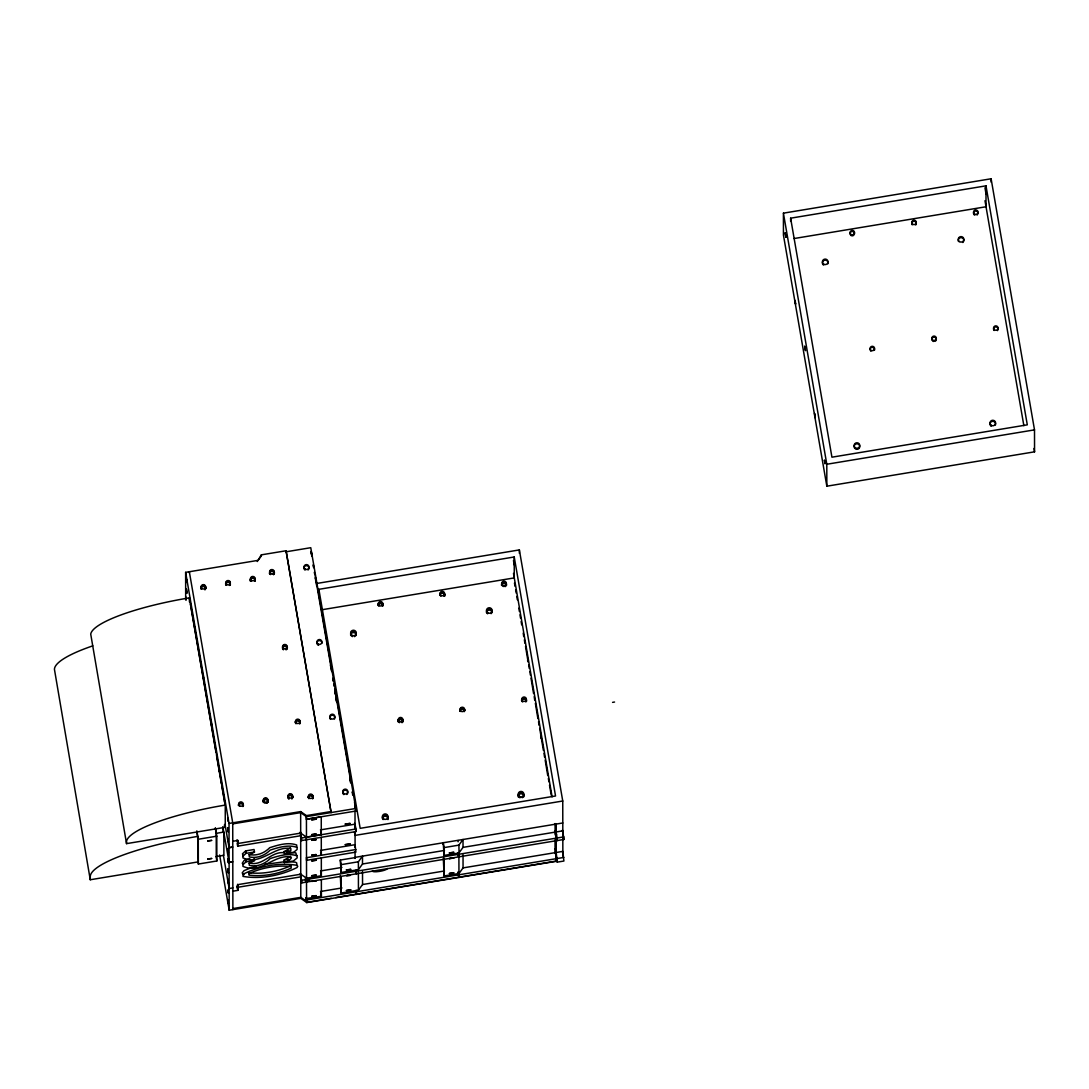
<?xml version="1.0" encoding="UTF-8"?>
<svg xmlns="http://www.w3.org/2000/svg" width="1089" height="1089" viewBox="0 0 1089 1089"><rect width="100%" height="100%" fill="white"/><g stroke="black" fill="none" stroke-linecap="round" stroke-linejoin="round"><path stroke-width="1.5" d="M296.712 847.024L296.698 844.996C288.109 841.906 278.117 844.982 269.745 847.691C264.409 853.15 256.568 856.267 248.891 854.484M296.725 855.491L295.772 852.85L289.892 852.197M311.998 556.302L311.195 551.361L311.89 555.907M296.725 865.034L296.739 862.924L295.418 862.189L287.346 861.576M242.139 872.997L244.018 870.656L251.899 867.443M291.103 864.884L290.763 865.673C278.049 871.608 262.449 874.453 248.537 872.684M257.263 561.529L261.36 554.846L286.053 550.762L331.124 812.557L286.053 550.762M258.079 560.399L261.156 556.166M358.404 869.648L358.39 861.78L362.487 856.131L362.501 863.999L358.404 869.648L341.116 872.466L340.299 860.051L355.368 857.56M340.326 875.42L341.143 892.994L358.431 890.189L362.542 884.54L362.514 871.486M555.635 824.155L556.697 840.654L459.136 856.812L458.905 845.132L463.016 839.483L463.029 847.365L458.918 853.014L444.108 855.409L443.305 844.234M458.129 872.33L459.177 877.394L458.959 873.541L463.056 867.892L463.043 854.838M443.89 596.119L444.189 595.765A2.26 2.205 -0.1 0 0 442.842 592.443A2.26 2.205 -0.1 0 0 440.038 594.717L440.106 595.179M505.854 585.637L505.636 585.909A2.26 2.205 -0.1 0 1 504.86 586.413M402.399 721.953L402.181 722.225A2.26 2.205 -0.1 0 1 401.814 722.524M525.66 701.779L525.96 701.425A2.26 2.205 -0.1 0 0 524.612 698.103A2.26 2.205 -0.1 0 0 521.808 700.377L521.89 700.84M915.645 224.974L915.944 224.62A2.26 2.205 -0.1 0 0 914.597 221.298A2.26 2.205 -0.1 0 0 911.792 223.572L911.833 223.803M997.429 330.634L997.715 330.28A2.26 2.205 -0.1 0 0 996.367 326.959A2.26 2.205 -0.1 0 0 993.563 329.232L993.604 329.463M290.491 847.923L284.093 851.625L288.49 850.904M290.504 856.39L284.106 860.106M284.093 851.53L284.515 854.048L293.309 852.592L297.12 849.447L297.106 847.405C288.517 844.329 278.539 847.392 270.167 850.114C264.818 855.559 256.99 858.69 249.313 856.907L249.163 855.124L254.472 852.047L254.064 849.515L245.651 850.904L242.466 853.817L243.337 856.063M254.472 852.047L246.073 853.327L242.888 856.24L242.942 857.901C261.115 865.891 273.761 845.772 290.749 848.426L290.913 850.332L284.515 854.048M249.871 858.677L244.222 860.351L242.262 863.223L243.351 864.53M254.499 860.514L246.087 861.794L242.901 864.707L242.956 866.368C261.129 874.358 273.775 854.239 290.763 856.893L291.362 857.86C287.986 863.523 275.885 863.291 293.322 861.059L297.147 857.914L297.12 855.872C288.531 852.796 278.553 855.859 270.181 858.581C264.845 864.026 257.004 867.157 249.327 865.374L249.177 863.591L254.499 860.514L254.077 858.091M253.193 867.048L256.351 866.245M348.521 874.957C341.837 876.781 354.388 875.311 349.106 874.875M264.995 864.394L284.447 861.726M783.413 213.158L991.113 178.773L1034.509 429.869L1034.55 451.826L826.837 486.198L783.44 235.101L783.413 213.158L826.796 464.254L826.837 486.198M790.628 218.181L985.994 185.838L1027.295 424.846L831.928 457.189L790.628 218.181L790.628 221.394M794.004 238.545L986.021 206.76L985.994 185.838M286.067 551.796L310.76 547.699L355.817 808.474L355.831 811.046L306.431 819.227L306.132 816.451M826.796 464.254L1034.509 429.869M185.675 599.889L185.634 572.351L257.263 560.495M316.681 583.473L519.358 549.918L562.754 801.014L562.809 830.839L563.857 839.469L557.187 840.572L556.67 837.55M318.873 589.326L514.226 556.983L555.54 795.991L360.173 828.334L318.873 589.326L318.873 594.145M322.249 609.69L514.267 577.905L514.226 556.983M440.528 593.464L443.836 592.92M612.576 702.364L614.55 702.037M331.274 898.302L306.581 902.386L300.795 898.371L229.18 910.227L229.03 823.447L300.646 811.591L306.431 815.607L331.124 811.523M232.733 823.869L300.646 812.625L306.431 816.641L355.817 808.474M126.542 843.635L224.783 827.381L225.273 825.748L225.246 805.084L189.432 597.847A100.202 20.378 -9.8 0 0 90.727 634.138L126.542 843.635L126.542 841.375A100.202 20.378 -9.8 0 1 225.246 805.084M215.908 833.371L223.844 832.064L223.885 855.301L215.949 856.621M306.431 819.282L321.255 816.832L321.282 834.678L306.458 837.128L300.687 833.112L237.96 843.499L237.456 840.599M216.806 836.175L216.847 860.977L198.334 864.04L198.28 839.251L216.806 836.175L215.363 827.803M232.76 841.307L237.947 840.395L237.96 843.499M320.452 829.886L355.028 824.169L355 811.114M229.071 847.678L232.774 847.065L229.071 847.732L225.015 824.291M237.184 843.145L237.715 846.167L300.687 835.739L300.755 874.222L301.803 882.852L306.499 882.076L305.723 877.543M301.53 840.572L301.517 837.999L306.213 837.223L306.227 839.796L301.53 840.572L300.169 832.717M306.458 837.182L355.858 829.001L355.028 824.169M355.858 829.001L355.858 831.588L306.227 839.796M562.754 801.014L355.041 835.399L354.469 832.05M92.796 645.845A108.968 22.161 -9.8 0 0 54.45 669.408L90.264 879.749L198.089 861.903M229.098 862.393L232.801 861.78L229.098 862.447L222.796 826.66M320.479 850.427L355.055 844.696L355.899 852.115L306.499 860.337L306.499 857.656M285.577 859.861L288.503 859.371M306.499 857.71L355.899 849.529M355.082 857.356L562.795 822.971M341.116 872.466L341.102 864.639L358.39 861.78M444.108 855.409L444.094 847.596L458.905 845.132M320.52 870.955L341.919 867.416M362.501 863.999L444.462 850.441M463.029 847.365L555.649 832.037M557.187 840.572L556.139 831.955L562.809 830.839M237.157 886.759L238.042 890.339L232.855 891.197M232.842 887.875L229.139 888.529L223.354 855.001M238.042 890.339L238.028 887.249L300.768 876.863L300.795 898.371M237.007 885.806L237.783 890.326L237.783 884.649L300.755 874.222L306.54 878.183L321.35 875.733L321.323 857.887M301.803 880.266L306.499 879.49L306.24 878.033M458.36 853.83L458.891 856.852L356.389 873.814L356.389 871.227L458.891 854.266L458.959 873.541M459.136 854.225L556.683 838.067M557.187 837.986L563.857 836.883M306.54 880.878L309.834 880.334M306.744 882.036L356.144 873.854L356.144 871.268L306.744 879.449L306.744 882.036L306.227 879.014M320.547 891.483L341.96 887.943M362.542 884.54L444.489 870.969M463.056 867.892L555.676 852.564L555.662 839.51M562.85 851.38L563.898 861.031L557.228 862.134L556.18 852.483L562.85 851.38L562.822 838.326M232.883 908.58L300.795 897.336L306.581 901.352L306.581 902.386M305.723 897.867L306.281 901.148L306.281 898.52L321.391 896.261L321.364 880.048M443.318 858.377L444.135 875.951L458.959 873.501M459.163 874.753L556.724 858.608L556.724 861.236L356.43 894.396L356.416 891.768L458.918 874.794L458.918 877.435L457.856 872.194M557.214 858.527L563.884 857.424M335.657 897.567L458.714 877.203L458.714 876.223M458.959 877.162L556.52 861.018L556.52 860.024M306.785 902.563L356.185 894.382L356.171 891.809L306.785 899.977L306.785 902.563L305.995 898.03M284.079 852.646C270.44 851.339 262.735 866.898 248.905 862.951M242.602 873.991L243.963 874.712M804.757 346.248L805.492 350.672L804.744 346.356M527.634 660.165L527.906 661.472M562.482 830.022L563.176 834.365L562.482 830.485M314.299 572.283L314.925 575.087M333.71 684.123L334.214 686.383M330.403 665.148L331.791 671.614L315.511 577.783L316.722 586.113M350.045 778.744L350.74 781.997M349.95 779.697L350.644 782.923M300.428 832.581L301.068 836.624L300.333 832.472M540.675 735.429L540.961 736.994M556.329 834.732L555.785 831.016L556.465 834.895M555.853 834.977L555.24 830.853L555.948 834.664M300.578 874.031L301.136 877.693L300.441 873.868M540.961 737.906L540.811 737.062M1033.965 448.477L1034.55 451.826M984.96 187.798L986.008 193.842M984.987 200.716L1023.864 425.704M973.62 213.798L973.539 213.349A2.26 2.205 -0.1 0 1 976.112 211.035A2.26 2.205 -0.1 0 1 977.895 213.975M870.152 350.127L870.07 349.678A2.26 2.205 -0.1 0 1 872.657 347.35A2.26 2.205 -0.1 0 1 874.44 350.304M824.768 461.695C823.556 455.597 825.911 468.256 824.686 462.172M795.378 302.007C794.153 295.922 796.522 308.582 795.297 302.483M562.809 833.425L563.857 839.469M513.464 560.454L514.239 564.987M513.491 573.372L552.109 796.862M514.471 583.023L515.043 586.372M515.628 589.721L516.2 593.069M516.785 596.418L517.357 599.753M518.813 608.125L519.385 611.474M519.97 614.822L520.542 618.171M521.127 621.52L521.699 624.868M523.224 633.077L523.727 636.589M524.381 639.76L524.884 643.286M525.538 646.444L528.07 661.69M528.723 664.835L529.227 668.387M529.867 671.518L530.384 675.085M531.024 678.202L533.556 693.502M534.209 696.592L534.713 700.2M535.366 703.276L537.898 718.617M538.538 721.653L539.055 725.301M539.695 728.35L543.397 750.416M544.024 753.411L544.554 757.114M545.181 760.108L547.74 775.531M548.352 778.485L548.938 781.834M549.509 785.169L551.252 795.201M556.166 837.632L556.697 840.654M555.676 852.564L557.228 862.134M554.737 848.753L555.608 853.776M555.962 857.792L556.724 861.236M460.103 710.831L460.143 711.063A2.26 2.205 -0.1 0 0 460.307 711.485M458.401 852.592L459.136 856.812M443.223 842.573L444.094 847.596M378.291 603.905L378.359 604.368A2.26 2.205 -0.1 0 0 381.79 605.607L382.144 605.307A2.26 2.205 -0.1 0 0 381.327 601.7A2.26 2.205 -0.1 0 0 378.291 603.905A2.505 2.45 -0.1 0 0 378.074 605.212M398.397 721.272L398.315 720.823A2.26 2.205 -0.1 0 1 400.888 718.495A2.26 2.205 -0.1 0 1 402.671 721.449M311.046 551.905L311.604 555.118M354.987 806.214L355.831 811.046M355.028 826.755L355.858 831.588M356.171 870.029L356.389 871.227M356.185 872.602L356.389 873.814M356.171 890.258L356.416 891.768M356.212 893.184L356.43 894.396M340.299 860.051L341.102 864.639M320.751 831.615L321.282 834.678M320.792 852.143L321.323 855.205L321.282 837.359M320.819 872.67L321.35 875.733M320.602 891.673L321.391 896.261M300.455 831.778L301.517 837.999M300.237 873.786L301.803 882.852M284.106 859.997L284.528 862.515M245.651 850.904L246.073 853.327M245.665 859.371L246.087 861.794M185.634 572.351L229.03 823.447M189.432 598.623L190.058 602.258M190.344 603.919L215.976 752.24M216.548 755.575L221.448 783.903M222.02 787.238L224.62 802.239L224.62 801.463M237.525 884.35L238.028 887.249M185.675 596.581L186.246 599.985M224.375 824.958L224.783 827.381M215.363 828.498L215.935 831.846M219.624 854.988L229.18 910.227M216.275 857.615L216.847 860.977M196.837 830.866L198.28 839.251M197.041 832.786L197.667 837.169M198.334 864.04L197.667 836.406L193.91 837.033A108.968 22.161 -9.8 0 0 90.264 876.645L90.264 879.749M556.275 854.402L555.812 852.061L556.084 854.171M555.785 854.497L555.281 851.897L555.581 854.239M353.013 794.262L352.496 791.662L352.904 794.657M333.302 681.183L332.894 678.202L333.506 681.428M313.686 567.723L313.278 564.742L313.578 567.083M562.945 853.3C563.816 859.697 561.897 846.67 562.754 853.068M355.137 825.585C356.076 832.663 353.979 818.261 354.919 825.326M228.077 819.84C228.84 825.516 227.152 813.973 227.9 819.636M219.815 772.033C220.577 777.723 218.875 766.152 219.638 771.829M211.375 724.035C210.613 718.359 212.314 729.902 211.552 724.226M203.112 676.228C202.35 670.552 204.051 682.095 203.289 676.432M194.849 628.421C194.101 622.758 195.789 634.302 195.026 628.625M228.105 840.368C228.853 845.976 227.179 834.501 227.941 840.164M186.6 580.628C185.838 574.951 187.526 586.495 186.763 580.818M228.2 891.7C228.962 897.377 227.274 885.833 228.023 891.496M540.675 736.205L541.097 737.852M527.77 661.527L527.634 660.519M335.535 694.142L334.799 689.092L350.862 782.12M336.025 697.505L336.515 700.867M334.949 691.433L335.426 694.782M335.916 698.131L336.406 701.479M315.157 576.748L315.878 581.73M352.292 792.098L352.7 794.984M236.912 839.973L237.021 840.885M991.113 178.773L991.126 182.149M562.85 854.988L562.85 856.022M556.125 824.074L556.139 831.955M556.152 836.161L556.18 852.483M556.18 856.09L556.18 857.125M555.091 823.57L555.104 834.855M555.118 839.673L555.131 847.732M519.358 549.918L519.371 553.294M458.115 840.545L458.115 841.783M458.142 852.673L458.142 855.927M444.108 858.105L444.135 875.951M443.005 842.804L443.005 844.084M358.404 872.235L358.431 890.189M355.041 831.642L355.109 847.528M355.068 851.652L355.082 858.445M341.116 876.768L341.143 892.994M306.431 815.607L306.54 878.183M306.499 879.49L306.567 898.724M305.71 877.625L305.71 880.878M305.505 877.952L305.505 881.192M300.646 811.591L300.687 833.112M261.36 554.846L261.36 555.88M237.701 840.49L237.715 846.167M232.883 909.614L232.733 822.835L189.336 571.739L189.336 572.773M223.218 829.083L223.218 832.35M216.221 833.521L216.262 856.866M189.432 597.847L189.432 601.945M518.473 796.358A2.818 2.763 -0.1 0 1 519.861 792.697A2.818 2.763 -0.1 0 1 523.591 794.058A2.818 2.763 -0.1 0 1 522.203 797.706M520.052 797.788A2.818 2.763 -0.1 0 1 518.854 796.957M486.729 612.685A2.818 2.763 -0.1 0 1 489.192 608.778A2.818 2.763 -0.1 0 1 491.929 612.494M491.588 613.134A2.818 2.763 -0.1 0 1 491.085 613.665M487.654 613.788A2.818 2.763 -0.1 0 1 487.123 613.298M486.484 612.562A2.818 2.763 -0.1 0 1 492.078 612.372M518.255 796.957A2.818 2.763 -0.1 0 1 520.937 793.745A2.818 2.763 -0.1 0 1 523.836 796.753M501.757 585.378A2.505 2.45 -0.1 0 1 503.935 581.907A2.505 2.45 -0.1 0 1 506.371 585.215M505.623 586.25A2.505 2.45 -0.1 0 1 505.078 586.59M440.691 592.688A2.505 2.45 -0.1 0 1 444.326 595.996M440.242 593.165A2.505 2.45 -0.1 0 0 439.82 594.989A2.505 2.45 -0.1 0 1 444.775 596.105M501.539 585.419A2.505 2.45 -0.1 0 1 506.508 585.242M526.545 700.472A2.505 2.45 -0.1 0 1 526.096 701.656M521.59 700.649A2.505 2.45 -0.1 0 1 523.632 697.831A2.505 2.45 -0.1 0 1 526.532 699.832M521.713 700.676A2.505 2.45 -0.1 0 1 526.532 701.125M459.844 710.872A2.505 2.45 -0.1 0 1 459.817 710.232M459.966 709.606A2.505 2.45 -0.1 0 1 463.179 708.163M463.764 708.463A2.505 2.45 -0.1 0 1 464.581 709.443M464.785 710.055A2.505 2.45 -0.1 0 1 464.799 710.695M459.966 710.899A2.505 2.45 -0.1 0 1 464.595 710.736A2.26 2.205 -0.1 0 0 462.403 708.258A2.26 2.205 -0.1 0 0 460.062 710.6M382.416 818.152A2.818 2.763 -0.1 0 1 385.819 815.008A2.818 2.763 -0.1 0 1 387.493 819.282M383.137 819.581A2.818 2.763 -0.1 0 1 382.634 818.833M352.468 636.602A2.818 2.763 -0.1 0 1 351.189 632.369A2.818 2.763 -0.1 0 1 355.695 632.355A2.818 2.763 -0.1 0 1 354.456 636.602M382.443 818.37A2.818 2.763 -0.1 0 1 385.819 816.301A2.818 2.763 -0.1 0 1 387.943 819.595M350.631 635.227A2.818 2.763 -0.1 0 1 353.53 632.559A2.818 2.763 -0.1 0 1 356.266 635.391M382.892 605.661A2.505 2.45 -0.1 0 1 382.579 606.219M378.496 603.388A2.505 2.45 -0.1 0 1 378.945 602.911M379.489 602.571A2.505 2.45 -0.1 0 1 381.409 602.503M381.994 602.802A2.505 2.45 -0.1 0 1 382.811 603.782M378.496 604.681A2.505 2.45 -0.1 0 1 382.824 605.076M398.288 721.708A2.505 2.45 -0.1 0 1 400.466 718.236A2.505 2.45 -0.1 0 1 402.916 721.544M402.603 722.102A2.505 2.45 -0.1 0 1 402.154 722.579M398.07 721.748A2.505 2.45 -0.1 0 1 403.039 721.571M387.18 868.409A7.514 1.525 -9.8 0 1 376.794 871.704L376.1 871.745A7.514 1.525 -9.8 0 1 372.561 870.669M308.486 797.665A2.26 2.205 -0.1 0 1 311.209 795.147A2.26 2.205 -0.1 0 1 312.543 798.577M308.963 798.7A2.26 2.205 -0.1 0 1 308.65 798.21M295.527 722.742A2.26 2.205 -0.1 0 1 298.263 720.224A2.26 2.205 -0.1 0 1 299.598 723.654M296.017 723.777A2.26 2.205 -0.1 0 1 295.704 723.3M283.548 649.493A2.26 2.205 -0.1 0 1 283.263 646.131A2.26 2.205 -0.1 0 1 286.706 646.444A2.26 2.205 -0.1 0 1 285.794 649.711M270.603 574.584A2.26 2.205 -0.1 0 1 270.195 571.357A2.26 2.205 -0.1 0 1 273.516 571.235A2.26 2.205 -0.1 0 1 273.339 574.475M238.695 805.479A2.26 2.205 -0.1 0 1 241.431 802.961A2.26 2.205 -0.1 0 1 242.765 806.391M263.565 801.953A2.26 2.205 -0.1 0 1 265.539 798.822A2.26 2.205 -0.1 0 1 267.731 801.803M267.458 802.307A2.26 2.205 -0.1 0 1 266.002 803.206M264.831 803.097A2.26 2.205 -0.1 0 1 263.878 802.43M289.007 798.741A2.26 2.205 -0.1 0 1 288.599 795.514A2.26 2.205 -0.1 0 1 291.92 795.392A2.26 2.205 -0.1 0 1 291.757 798.645M201.329 588.768A2.26 2.205 -0.1 0 1 203.289 585.651A2.26 2.205 -0.1 0 1 205.494 588.618M205.208 589.135A2.26 2.205 -0.1 0 1 204.814 589.557M225.845 584.14A2.26 2.205 -0.1 0 1 228.867 581.703A2.26 2.205 -0.1 0 1 229.507 585.46M226.335 585.174A2.26 2.205 -0.1 0 1 226.022 584.684M251.042 581.077A2.26 2.205 -0.1 0 1 251.191 578.109A2.26 2.205 -0.1 0 1 254.227 578A2.26 2.205 -0.1 0 1 254.608 580.954M313.047 798.142A2.505 2.45 -0.1 0 1 312.747 798.713M308.228 797.706A2.505 2.45 -0.1 0 1 310.283 794.875A2.505 2.45 -0.1 0 1 313.169 796.889M308.364 797.475A2.505 2.45 -0.1 0 1 313.169 797.924M300.101 723.232A2.505 2.45 -0.1 0 1 299.802 723.79M295.282 722.783A2.505 2.45 -0.1 0 1 295.405 721.517M295.718 720.959A2.505 2.45 -0.1 0 1 296.154 720.482M296.712 720.142A2.505 2.45 -0.1 0 1 300.033 721.354M295.718 721.993A2.505 2.45 -0.1 0 1 300.033 722.388M330.403 719.244A2.505 2.45 -0.1 0 1 330.58 715.936A2.505 2.45 -0.1 0 1 333.955 715.813A2.505 2.45 -0.1 0 1 334.377 719.108M343.838 794.602A2.505 2.45 -0.1 0 1 343.375 791.009A2.505 2.45 -0.1 0 1 347.064 790.886A2.505 2.45 -0.1 0 1 346.874 794.494M269.555 571.929A2.505 2.45 -0.1 0 1 272.781 570.486A2.505 2.45 -0.1 0 1 274.251 573.631M273.952 574.202A2.505 2.45 -0.1 0 1 273.502 574.665M269.977 574.339A2.505 2.45 -0.1 0 1 269.432 573.195M269.555 572.964A2.505 2.45 -0.1 0 1 274.374 573.399M305.029 570.091A2.505 2.45 -0.1 0 1 304.58 566.498A2.505 2.45 -0.1 0 1 308.269 566.375A2.505 2.45 -0.1 0 1 308.078 569.983M318.56 645.301A2.505 2.45 -0.1 0 1 317.498 644.565M317.158 644.035A2.505 2.45 -0.1 0 1 319.009 640.591A2.505 2.45 -0.1 0 1 321.922 643.245M282.5 646.839A2.505 2.45 -0.1 0 1 285.726 645.396A2.505 2.45 -0.1 0 1 287.197 648.554M286.897 649.126A2.505 2.45 -0.1 0 1 286.448 649.589M283.399 649.697A2.505 2.45 -0.1 0 1 282.568 648.717M282.5 647.873A2.505 2.45 -0.1 0 1 287.319 648.323M250.307 581.118A2.505 2.45 -0.1 0 1 252.689 578.259A2.505 2.45 -0.1 0 1 255.262 580.941M200.88 588.659A2.505 2.45 -0.1 0 1 205.848 588.482M225.722 583.949A2.505 2.45 -0.1 0 1 230.351 583.772M230.419 584.616A2.505 2.45 -0.1 0 1 230.119 585.188M226.144 585.324A2.505 2.45 -0.1 0 1 225.791 584.779M225.6 584.18A2.505 2.45 -0.1 0 1 230.351 582.751M250.838 581.24A2.505 2.45 -0.1 0 1 251.015 577.932A2.505 2.45 -0.1 0 1 254.39 577.81A2.505 2.45 -0.1 0 1 254.812 581.09M200.88 587.624A2.505 2.45 -0.1 0 1 203.929 585.46A2.505 2.45 -0.1 0 1 205.726 588.713M205.413 589.272A2.505 2.45 -0.1 0 1 204.977 589.748M201.097 588.877A2.505 2.45 -0.1 0 1 200.907 588.264M287.972 797.121A2.505 2.45 -0.1 0 1 292.791 797.57M238.573 805.302A2.505 2.45 -0.1 0 1 243.392 805.737M263.13 801.831A2.505 2.45 -0.1 0 1 265.852 799.625A2.505 2.45 -0.1 0 1 268.112 802.294M263.347 802.049A2.505 2.45 -0.1 0 1 265.525 798.577A2.505 2.45 -0.1 0 1 267.962 801.885M267.213 802.92A2.505 2.45 -0.1 0 1 266.669 803.26M287.972 796.086A2.505 2.45 -0.1 0 1 291.199 794.643A2.505 2.45 -0.1 0 1 292.669 797.788M292.356 798.36A2.505 2.45 -0.1 0 1 291.92 798.822M288.871 798.931A2.505 2.45 -0.1 0 1 288.041 797.965M243.419 805.343A2.505 2.45 -0.1 0 1 242.97 806.541M238.45 805.52A2.505 2.45 -0.1 0 1 240.506 802.702A2.505 2.45 -0.1 0 1 243.392 804.703M522.652 701.969A2.26 2.205 -0.1 0 1 522.053 701.262M505.936 585.542A2.26 2.205 -0.1 0 0 504.588 582.22A2.26 2.205 -0.1 0 0 501.784 584.494L501.852 584.956A2.26 2.205 -0.1 0 0 502.029 585.378M503.472 586.495A2.26 2.205 -0.1 0 1 502.628 586.086M440.882 596.309A2.26 2.205 -0.1 0 1 440.541 595.982M464.418 711.226A2.26 2.205 -0.1 0 1 464.213 711.648M399.568 722.66A2.26 2.205 -0.1 0 1 399.159 722.415M378.291 604.939A2.26 2.205 -0.1 0 1 381.096 602.666A2.26 2.205 -0.1 0 1 382.443 605.988M378.795 606.205A2.26 2.205 -0.1 0 1 378.373 605.402M854.171 447.007A2.818 2.763 -0.1 0 1 857.574 443.849A2.818 2.763 -0.1 0 1 859.248 448.137M858.745 448.668A2.818 2.763 -0.1 0 1 857.424 449.267M856.689 449.294A2.818 2.763 -0.1 0 1 855.314 448.791M854.77 448.3A2.818 2.763 -0.1 0 1 854.389 447.688M990.228 425.2A2.818 2.763 -0.1 0 1 992.692 421.293A2.818 2.763 -0.1 0 1 995.428 425.023M991.153 426.303A2.818 2.763 -0.1 0 1 990.622 425.813M823.57 265.117A2.818 2.763 -0.1 0 1 822.78 261.483A2.818 2.763 -0.1 0 1 826.415 260.38A2.818 2.763 -0.1 0 1 827.844 263.837M958.483 241.527A2.818 2.763 -0.1 0 1 960.947 237.633A2.818 2.763 -0.1 0 1 963.683 241.35M963.343 241.976A2.818 2.763 -0.1 0 1 962.839 242.507M994.08 330.498A2.26 2.205 -0.1 0 1 993.644 329.681M977.391 214.751A2.26 2.205 -0.1 0 1 977.037 215.05M974.778 215.186A2.26 2.205 -0.1 0 1 974.042 214.615M912.296 224.838A2.26 2.205 -0.1 0 1 912.038 224.457M934.893 341.361A2.26 2.205 -0.1 0 0 935.682 340.857L935.968 340.489A2.26 2.205 -0.1 0 0 934.621 337.182A2.26 2.205 -0.1 0 0 931.816 339.455L931.898 339.904A2.26 2.205 -0.1 0 0 932.061 340.34M933.504 341.456A2.26 2.205 -0.1 0 1 932.66 341.048M870.914 351.271A2.26 2.205 -0.1 0 1 870.587 350.944M854.402 234.421A2.26 2.205 -0.1 0 1 854.198 234.829M853.123 235.7A2.26 2.205 -0.1 0 1 852.673 235.823M851.734 235.796A2.26 2.205 -0.1 0 1 850.89 235.387M850.291 234.68A2.26 2.205 -0.1 0 1 850.128 234.244L850.046 233.795A2.26 2.205 -0.1 0 1 852.156 231.453A2.26 2.205 -0.1 0 1 854.538 233.509M814.572 413.48L815.307 417.931L814.599 413.534M186.369 589.013L187.022 592.961L186.369 589.013M227.683 828.021L228.322 831.982L227.683 828.021M227.71 848.562L228.363 852.51L227.751 848.658M227.737 858.826L228.377 862.774L227.737 858.826M227.751 869.09L228.404 873.038L227.751 869.09M227.764 879.354L228.418 883.302L227.805 879.449M227.805 899.882L228.445 903.843L227.832 899.977M354.592 802.457L355.395 807.398L354.592 802.457M297.596 866.299L297.147 867.443C281.139 875.583 260.72 879.422 243.01 876.4L243.024 874.263C259.032 866.123 279.465 862.27 297.161 865.347L297.596 866.299M248.959 873.609L248.959 875.107C262.871 876.876 278.457 874.031 291.185 868.096L291.185 866.626C277.273 864.843 261.673 867.688 248.959 873.609M207.74 840.926L211.634 840.395L207.74 840.926M207.781 859.003L211.661 858.472L207.781 859.003M311.699 819.786L316.069 819.187L311.699 819.786M311.726 834.637L316.096 834.038L311.726 834.637M311.726 840.313L316.096 839.714L311.726 840.313M311.753 855.164L316.123 854.566L311.753 855.164M311.767 860.855L316.137 860.242L311.767 860.855M311.794 875.706L316.164 875.093L311.794 875.706M311.808 881.382L316.178 880.783L311.808 881.382M345.227 824.101L350.086 823.434L345.227 824.101M311.835 896.233L316.205 895.634L311.835 896.233M345.267 844.642L350.113 843.961L345.267 844.642M346.37 869.975L350.74 869.376L346.37 869.975M346.411 890.503L350.781 889.904L346.411 890.503M449.362 852.932L453.732 852.319L449.362 852.932M449.376 858.608L453.745 858.009L449.376 858.608M449.403 873.46L453.773 872.861L449.403 873.46M444.189 594.73L443.89 595.098A2.26 2.205 -0.1 0 1 440.106 594.145L440.038 593.682A2.26 2.205 -0.1 0 1 442.842 591.409A2.26 2.205 -0.1 0 1 444.189 594.73M505.936 584.507L505.636 584.875A2.26 2.205 -0.1 0 1 501.852 583.922L501.784 583.459A2.26 2.205 -0.1 0 1 504.588 581.186A2.26 2.205 -0.1 0 1 505.936 584.507M402.467 720.836L402.168 721.19A2.26 2.205 -0.1 0 1 398.397 720.251L398.315 719.788A2.26 2.205 -0.1 0 1 401.12 717.515A2.26 2.205 -0.1 0 1 402.467 720.836M464.213 710.613L463.914 710.967A2.26 2.205 -0.1 0 1 460.143 710.028L460.062 709.565A2.26 2.205 -0.1 0 1 462.866 707.292A2.26 2.205 -0.1 0 1 464.213 710.613M525.96 700.39L525.66 700.758A2.26 2.205 -0.1 0 1 521.876 699.805L521.808 699.342A2.26 2.205 -0.1 0 1 524.612 697.069A2.26 2.205 -0.1 0 1 525.96 700.39M915.944 223.585L915.645 223.939A2.26 2.205 -0.1 0 1 911.861 222.986L911.792 222.537A2.26 2.205 -0.1 0 1 914.597 220.264A2.26 2.205 -0.1 0 1 915.944 223.585M977.691 213.362L977.391 213.716A2.26 2.205 -0.1 0 1 973.607 212.777L973.539 212.314A2.26 2.205 -0.1 0 1 976.343 210.041A2.26 2.205 -0.1 0 1 977.691 213.362M874.222 349.678L873.923 350.045A2.26 2.205 -0.1 0 1 870.152 349.093L870.07 348.643A2.26 2.205 -0.1 0 1 872.874 346.37A2.26 2.205 -0.1 0 1 874.222 349.678M935.968 339.469L935.669 339.822A2.26 2.205 -0.1 0 1 931.898 338.87L931.816 338.42A2.26 2.205 -0.1 0 1 934.621 336.147A2.26 2.205 -0.1 0 1 935.968 339.469M997.715 329.246L997.415 329.599A2.26 2.205 -0.1 0 1 993.644 328.647L993.563 328.197A2.26 2.205 -0.1 0 1 996.367 325.924A2.26 2.205 -0.1 0 1 997.715 329.246M853.899 234.162L853.545 234.462A2.26 2.205 -0.1 0 1 850.128 233.209L850.046 232.76A2.26 2.205 -0.1 0 1 853.082 230.555A2.26 2.205 -0.1 0 1 853.899 234.162M785.183 232.883L785.89 237.211L785.183 232.883M283.548 648.459A2.26 2.205 -0.1 0 0 287.088 646.88A2.26 2.205 -0.1 0 0 283.916 644.661A2.26 2.205 -0.1 0 0 283.548 648.459M270.603 573.549A2.26 2.205 -0.1 0 0 274.142 571.956A2.26 2.205 -0.1 0 0 270.97 569.738A2.26 2.205 -0.1 0 0 270.603 573.549M296.453 723.137A2.26 2.205 -0.1 0 0 300.006 721.544A2.26 2.205 -0.1 0 0 296.821 719.339A2.26 2.205 -0.1 0 0 296.453 723.137M309.399 798.06A2.26 2.205 -0.1 0 0 312.951 796.467A2.26 2.205 -0.1 0 0 309.766 794.249A2.26 2.205 -0.1 0 0 309.399 798.06M289.007 797.706A2.26 2.205 -0.1 0 0 292.56 796.113A2.26 2.205 -0.1 0 0 289.375 793.895A2.26 2.205 -0.1 0 0 289.007 797.706M264.314 801.79A2.26 2.205 -0.1 0 0 267.867 800.197A2.26 2.205 -0.1 0 0 264.681 797.992A2.26 2.205 -0.1 0 0 264.314 801.79M239.621 805.887A2.26 2.205 -0.1 0 0 243.16 804.295A2.26 2.205 -0.1 0 0 239.988 802.076A2.26 2.205 -0.1 0 0 239.621 805.887M251.464 580.437A2.26 2.205 -0.1 0 0 255.017 578.858A2.26 2.205 -0.1 0 0 251.831 576.639A2.26 2.205 -0.1 0 0 251.464 580.437M226.771 584.534A2.26 2.205 -0.1 0 0 230.323 582.942A2.26 2.205 -0.1 0 0 227.138 580.723A2.26 2.205 -0.1 0 0 226.771 584.534M202.064 588.618A2.26 2.205 -0.1 0 0 205.617 587.025A2.26 2.205 -0.1 0 0 202.431 584.82A2.26 2.205 -0.1 0 0 202.064 588.618M330.879 718.645A2.505 2.45 -0.1 0 0 334.827 716.889A2.505 2.45 -0.1 0 0 331.287 714.425A2.505 2.45 -0.1 0 0 330.879 718.645M343.825 793.568A2.505 2.45 -0.1 0 0 347.772 791.798A2.505 2.45 -0.1 0 0 344.233 789.348A2.505 2.45 -0.1 0 0 343.825 793.568M305.029 569.057A2.505 2.45 -0.1 0 0 308.977 567.287A2.505 2.45 -0.1 0 0 305.437 564.823A2.505 2.45 -0.1 0 0 305.029 569.057M317.974 643.967A2.505 2.45 -0.1 0 0 321.922 642.211A2.505 2.45 -0.1 0 0 318.383 639.747A2.505 2.45 -0.1 0 0 317.974 643.967M383.559 818.901A2.818 2.763 -0.1 0 0 387.997 816.913A2.818 2.763 -0.1 0 0 384.022 814.15A2.818 2.763 -0.1 0 0 383.559 818.901M519.399 796.413A2.818 2.763 -0.1 0 0 523.836 794.426A2.818 2.763 -0.1 0 0 519.861 791.662A2.818 2.763 -0.1 0 0 519.399 796.413M351.815 635.241A2.818 2.763 -0.1 0 0 356.253 633.254A2.818 2.763 -0.1 0 0 352.278 630.477A2.818 2.763 -0.1 0 0 351.815 635.241M487.654 612.753A2.818 2.763 -0.1 0 0 492.092 610.766A2.818 2.763 -0.1 0 0 488.117 607.989A2.818 2.763 -0.1 0 0 487.654 612.753M855.314 447.756A2.818 2.763 -0.1 0 0 859.752 445.769A2.818 2.763 -0.1 0 0 855.777 443.005A2.818 2.763 -0.1 0 0 855.314 447.756M991.153 425.268A2.818 2.763 -0.1 0 0 995.591 423.281A2.818 2.763 -0.1 0 0 991.616 420.517A2.818 2.763 -0.1 0 0 991.153 425.268M823.57 264.083A2.818 2.763 -0.1 0 0 828.008 262.095A2.818 2.763 -0.1 0 0 824.033 259.332A2.818 2.763 -0.1 0 0 823.57 264.083M959.409 241.595A2.818 2.763 -0.1 0 0 963.847 239.607A2.818 2.763 -0.1 0 0 959.872 236.844A2.818 2.763 -0.1 0 0 959.409 241.595"/></g></svg>
